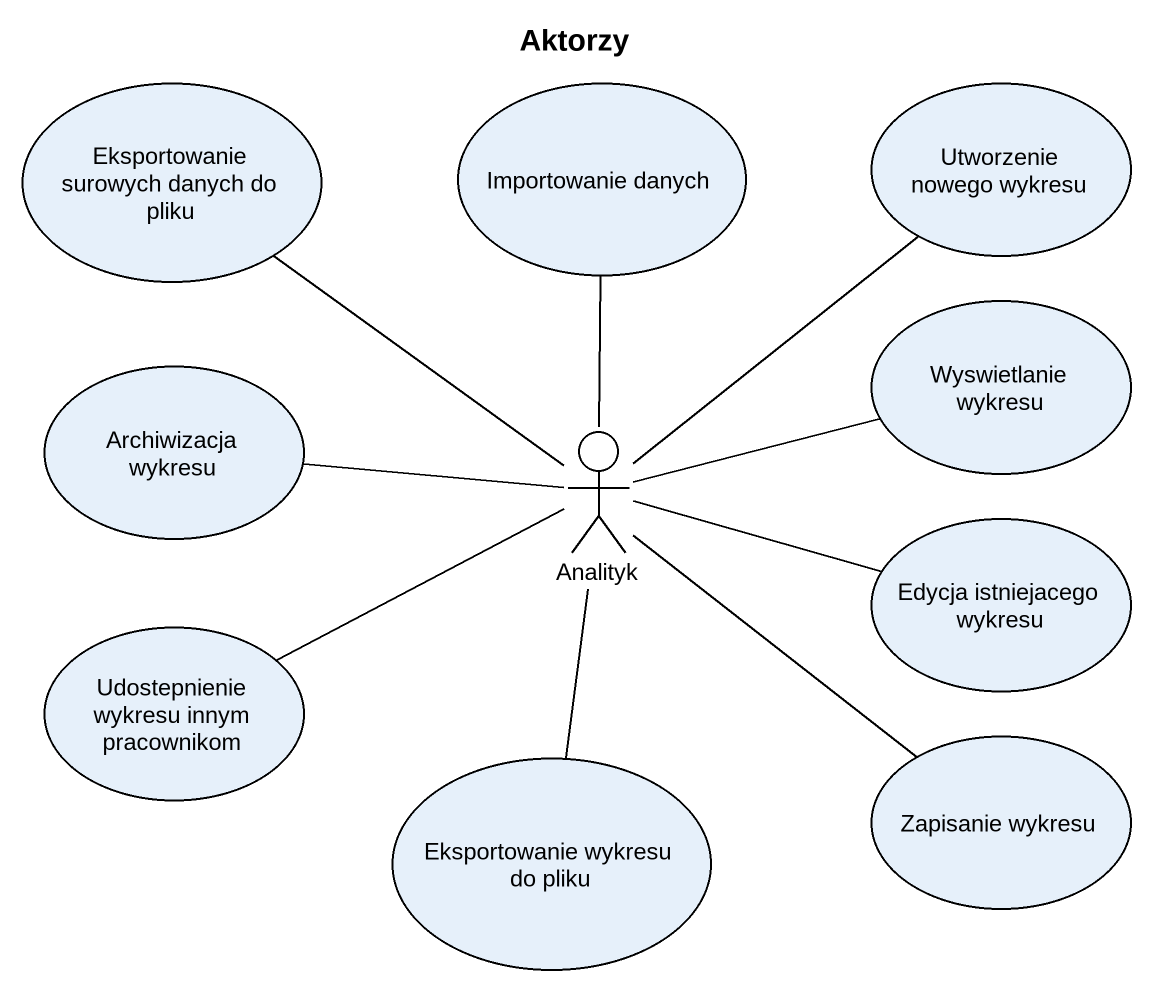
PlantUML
@startuml
title Aktorzy
usecase "Eksportowanie surowych danych do pliku" as Eksportowanie_surowych
usecase "Importowanie danych" as Importowanie_danych
usecase "Utworzenie nowego wykresu" as Utworzenie_nowego_wykresu
usecase "Wyswietlanie wykresu" as Wyswietlanie_wykresu
usecase "Archiwizacja wykresu" as Archiwizacja_wykresu
actor Analityk
usecase "Edycja istniejacego wykresu" as Edycja_istniejacego_wykresu
usecase "Udostepnienie wykresu innym pracownikom" as Udostepnienie_wykresu_innym
usecase "Eksportowanie wykresu do pliku" as Eksportowanie_wykresu_do
usecase "Zapisanie wykresu" as Zapisanie_wykresu
Analityk -up- Eksportowanie_surowych
Analityk -up- Importowanie_danych
Analityk -up- Utworzenie_nowego_wykresu
Analityk -right- Wyswietlanie_wykresu
Analityk -left- Archiwizacja_wykresu
Analityk -right- Edycja_istniejacego_wykresu
Analityk -left- Udostepnienie_wykresu_innym
Analityk -- Eksportowanie_wykresu_do
Analityk -- Zapisanie_wykresu
@enduml
